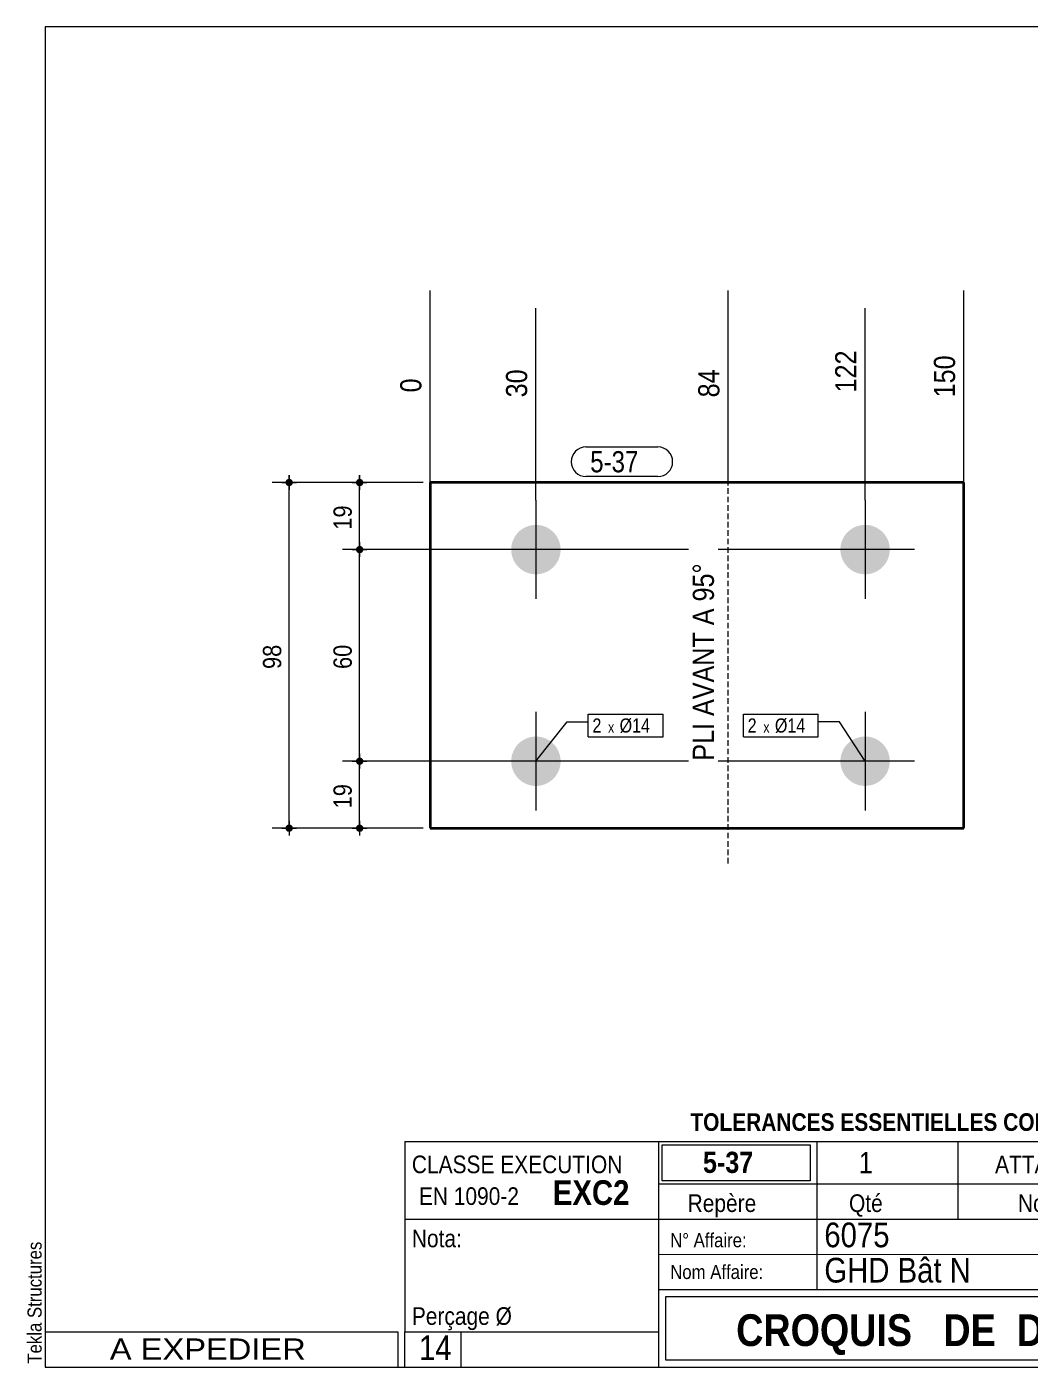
# Model space of a CAD drawing. Header units: millimetres. Extents: x 2 to 287, y 5 to 195.
# Drawn here: x 2.4 to 144.7, y 5 to 195 of the extents above; entities that cross this region are included whole.
import ezdxf

# ---------------------------------------------------------------- set-up
doc = ezdxf.new("R2010")
doc.units = ezdxf.units.MM
doc.linetypes.add('CACHE2', pattern=[1.190625, 0.79375, -0.396875])
for name, color, linetype, lineweight in [('Autre type objet', 1, 'Continuous', 0), ('Boulon', 7, 'Continuous', 0), ('Cache', 7, 'Continuous', 0), ('Cotation', 7, 'Continuous', 0), ('Désignation boulon', 3, 'Continuous', 0), ('Feuille dessin', 5, 'Continuous', 0), ('Objet graphique', 6, 'Continuous', 0), ('Piece', 2, 'Continuous', 0), ('Repère pièce', 3, 'Continuous', 0), ('Texte', 3, 'Continuous', 0)]:
    doc.layers.add(name, color=color, linetype=linetype, lineweight=lineweight)
doc.styles.add('ARIAL', font='ARIAL.TTF')
doc.styles.add('ARIAL_BOLD', font='ARIALBD.TTF')
doc.styles.add('ARIAL_NARROW', font='ARIAL.TTF')
doc.styles.add('COMIC_SANS_MS', font='COMIC.TTF')

# ---------------------------------------------------------------- blocks, each defined once
blk = doc.blocks.new('*A1')
at = {"layer": 'Boulon'}
for points in [[(74.68, 124.39), (74.77, 124.39), (74.86, 124.39), (74.94, 124.38), (75.03, 124.37), (75.11, 124.36), (75.2, 124.34), (75.28, 124.33), (75.36, 124.31), (75.45, 124.29), (75.53, 124.27), (75.61, 124.24), (75.7, 124.22), (75.78, 124.19), (75.86, 124.16), (75.94, 124.13), (76.02, 124.09), (76.09, 124.06), (76.17, 124.02), (76.25, 123.98), (76.32, 123.94), (76.4, 123.9), (76.47, 123.85), (76.54, 123.81), (76.61, 123.76), (76.68, 123.71), (76.75, 123.65), (76.82, 123.6), (76.88, 123.55), (76.95, 123.49), (77.01, 123.43), (77.07, 123.37), (77.13, 123.31), (77.19, 123.25), (77.25, 123.18), (77.3, 123.12), (77.36, 123.05), (77.41, 122.98), (77.46, 122.91), (77.51, 122.84), (77.56, 122.77), (77.6, 122.69), (77.64, 122.62), (77.68, 122.55), (77.72, 122.47), (77.76, 122.39), (77.8, 122.31), (77.83, 122.23), (77.86, 122.15), (77.89, 122.07), (77.92, 121.99), (77.95, 121.91), (77.97, 121.83), (77.99, 121.75), (78.01, 121.66), (78.03, 121.58), (78.05, 121.49), (78.06, 121.41), (78.07, 121.32), (78.08, 121.24), (78.09, 121.15), (78.09, 121.07), (78.1, 120.98), (78.1, 120.9), (78.1, 120.81), (78.09, 120.72), (78.09, 120.64), (78.08, 120.55), (78.07, 120.47), (78.06, 120.38), (78.05, 120.3), (78.03, 120.21), (78.01, 120.13), (77.99, 120.04), (77.97, 119.96), (77.95, 119.88), (77.92, 119.8), (77.89, 119.72), (77.86, 119.64), (77.83, 119.56), (77.8, 119.48), (77.76, 119.4), (77.72, 119.32), (77.68, 119.25), (77.64, 119.17), (77.6, 119.1), (77.56, 119.02), (77.51, 118.95), (77.46, 118.88), (77.41, 118.81), (77.36, 118.74), (77.3, 118.67), (77.25, 118.61), (77.19, 118.54), (77.13, 118.48), (77.07, 118.42), (77.01, 118.36), (76.95, 118.3), (76.88, 118.24), (76.82, 118.19), (76.75, 118.14), (76.68, 118.08), (76.61, 118.03), (76.54, 117.99), (76.47, 117.94), (76.4, 117.89), (76.32, 117.85), (76.25, 117.81), (76.17, 117.77), (76.09, 117.73), (76.02, 117.7), (75.94, 117.66), (75.86, 117.63), (75.78, 117.6), (75.7, 117.57), (75.61, 117.55), (75.53, 117.52), (75.45, 117.5), (75.36, 117.48), (75.28, 117.46), (75.2, 117.45), (75.11, 117.43), (75.03, 117.42), (74.94, 117.41), (74.86, 117.4), (74.77, 117.4), (74.68, 117.4), (74.6, 117.4), (74.51, 117.4), (74.43, 117.4), (74.34, 117.4), (74.26, 117.41), (74.17, 117.42), (74.08, 117.43), (74, 117.45), (73.92, 117.46), (73.83, 117.48), (73.75, 117.5), (73.66, 117.52), (73.58, 117.55), (73.5, 117.57), (73.42, 117.6), (73.34, 117.63), (73.26, 117.66), (73.18, 117.7), (73.1, 117.73), (73.02, 117.77), (72.95, 117.81), (72.87, 117.85), (72.8, 117.89), (72.73, 117.94), (72.65, 117.99), (72.58, 118.03), (72.51, 118.08), (72.44, 118.14), (72.38, 118.19), (72.31, 118.24), (72.25, 118.3), (72.18, 118.36), (72.12, 118.42), (72.06, 118.48), (72, 118.54), (71.95, 118.61), (71.89, 118.67), (71.84, 118.74), (71.79, 118.81), (71.74, 118.88), (71.69, 118.95), (71.64, 119.02), (71.6, 119.1), (71.55, 119.17), (71.51, 119.25), (71.47, 119.32), (71.43, 119.4), (71.4, 119.48), (71.36, 119.56), (71.33, 119.64), (71.3, 119.72), (71.27, 119.8), (71.25, 119.88), (71.22, 119.96), (71.2, 120.04), (71.18, 120.13), (71.17, 120.21), (71.15, 120.3), (71.14, 120.38), (71.12, 120.47), (71.11, 120.55), (71.11, 120.64), (71.1, 120.72), (71.1, 120.81), (71.1, 120.9), (71.1, 120.98), (71.1, 121.07), (71.11, 121.15), (71.11, 121.24), (71.12, 121.32), (71.14, 121.41), (71.15, 121.49), (71.17, 121.58), (71.18, 121.66), (71.2, 121.75), (71.22, 121.83), (71.25, 121.91), (71.27, 121.99), (71.3, 122.07), (71.33, 122.15), (71.36, 122.23), (71.4, 122.31), (71.43, 122.39), (71.47, 122.47), (71.51, 122.55), (71.55, 122.62), (71.6, 122.69), (71.64, 122.77), (71.69, 122.84), (71.74, 122.91), (71.79, 122.98), (71.84, 123.05), (71.89, 123.12), (71.95, 123.18), (72, 123.25), (72.06, 123.31), (72.12, 123.37), (72.18, 123.43), (72.25, 123.49), (72.31, 123.55), (72.38, 123.6), (72.44, 123.65), (72.51, 123.71), (72.58, 123.76), (72.65, 123.81), (72.73, 123.85), (72.8, 123.9), (72.87, 123.94), (72.95, 123.98), (73.02, 124.02), (73.1, 124.06), (73.18, 124.09), (73.26, 124.13), (73.34, 124.16), (73.42, 124.19), (73.5, 124.22), (73.58, 124.24), (73.66, 124.27), (73.75, 124.29), (73.83, 124.31), (73.92, 124.33), (74, 124.34), (74.08, 124.36), (74.17, 124.37), (74.26, 124.38), (74.34, 124.39), (74.43, 124.39), (74.51, 124.39), (74.6, 124.4)], [(74.68, 94.39), (74.77, 94.39), (74.86, 94.39), (74.94, 94.38), (75.03, 94.37), (75.11, 94.36), (75.2, 94.34), (75.28, 94.33), (75.36, 94.31), (75.45, 94.29), (75.53, 94.27), (75.61, 94.24), (75.7, 94.22), (75.78, 94.19), (75.86, 94.16), (75.94, 94.13), (76.02, 94.09), (76.09, 94.06), (76.17, 94.02), (76.25, 93.98), (76.32, 93.94), (76.4, 93.9), (76.47, 93.85), (76.54, 93.81), (76.61, 93.76), (76.68, 93.71), (76.75, 93.65), (76.82, 93.6), (76.88, 93.55), (76.95, 93.49), (77.01, 93.43), (77.07, 93.37), (77.13, 93.31), (77.19, 93.25), (77.25, 93.18), (77.3, 93.12), (77.36, 93.05), (77.41, 92.98), (77.46, 92.91), (77.51, 92.84), (77.56, 92.77), (77.6, 92.69), (77.64, 92.62), (77.68, 92.55), (77.72, 92.47), (77.76, 92.39), (77.8, 92.31), (77.83, 92.23), (77.86, 92.15), (77.89, 92.07), (77.92, 91.99), (77.95, 91.91), (77.97, 91.83), (77.99, 91.75), (78.01, 91.66), (78.03, 91.58), (78.05, 91.49), (78.06, 91.41), (78.07, 91.32), (78.08, 91.24), (78.09, 91.15), (78.09, 91.07), (78.1, 90.98), (78.1, 90.9), (78.1, 90.81), (78.09, 90.72), (78.09, 90.64), (78.08, 90.55), (78.07, 90.47), (78.06, 90.38), (78.05, 90.3), (78.03, 90.21), (78.01, 90.13), (77.99, 90.04), (77.97, 89.96), (77.95, 89.88), (77.92, 89.8), (77.89, 89.72), (77.86, 89.64), (77.83, 89.56), (77.8, 89.48), (77.76, 89.4), (77.72, 89.32), (77.68, 89.25), (77.64, 89.17), (77.6, 89.1), (77.56, 89.02), (77.51, 88.95), (77.46, 88.88), (77.41, 88.81), (77.36, 88.74), (77.3, 88.67), (77.25, 88.61), (77.19, 88.54), (77.13, 88.48), (77.07, 88.42), (77.01, 88.36), (76.95, 88.3), (76.88, 88.24), (76.82, 88.19), (76.75, 88.14), (76.68, 88.08), (76.61, 88.03), (76.54, 87.99), (76.47, 87.94), (76.4, 87.89), (76.32, 87.85), (76.25, 87.81), (76.17, 87.77), (76.09, 87.73), (76.02, 87.7), (75.94, 87.66), (75.86, 87.63), (75.78, 87.6), (75.7, 87.57), (75.61, 87.55), (75.53, 87.52), (75.45, 87.5), (75.36, 87.48), (75.28, 87.46), (75.2, 87.45), (75.11, 87.43), (75.03, 87.42), (74.94, 87.41), (74.86, 87.4), (74.77, 87.4), (74.68, 87.4), (74.6, 87.4), (74.51, 87.4), (74.43, 87.4), (74.34, 87.4), (74.26, 87.41), (74.17, 87.42), (74.08, 87.43), (74, 87.45), (73.92, 87.46), (73.83, 87.48), (73.75, 87.5), (73.66, 87.52), (73.58, 87.55), (73.5, 87.57), (73.42, 87.6), (73.34, 87.63), (73.26, 87.66), (73.18, 87.7), (73.1, 87.73), (73.02, 87.77), (72.95, 87.81), (72.87, 87.85), (72.8, 87.89), (72.73, 87.94), (72.65, 87.99), (72.58, 88.03), (72.51, 88.08), (72.44, 88.14), (72.38, 88.19), (72.31, 88.24), (72.25, 88.3), (72.18, 88.36), (72.12, 88.42), (72.06, 88.48), (72, 88.54), (71.95, 88.61), (71.89, 88.67), (71.84, 88.74), (71.79, 88.81), (71.74, 88.88), (71.69, 88.95), (71.64, 89.02), (71.6, 89.1), (71.55, 89.17), (71.51, 89.25), (71.47, 89.32), (71.43, 89.4), (71.4, 89.48), (71.36, 89.56), (71.33, 89.64), (71.3, 89.72), (71.27, 89.8), (71.25, 89.88), (71.22, 89.96), (71.2, 90.04), (71.18, 90.13), (71.17, 90.21), (71.15, 90.3), (71.14, 90.38), (71.12, 90.47), (71.11, 90.55), (71.11, 90.64), (71.1, 90.72), (71.1, 90.81), (71.1, 90.9), (71.1, 90.98), (71.1, 91.07), (71.11, 91.15), (71.11, 91.24), (71.12, 91.32), (71.14, 91.41), (71.15, 91.49), (71.17, 91.58), (71.18, 91.66), (71.2, 91.75), (71.22, 91.83), (71.25, 91.91), (71.27, 91.99), (71.3, 92.07), (71.33, 92.15), (71.36, 92.23), (71.4, 92.31), (71.43, 92.39), (71.47, 92.47), (71.51, 92.55), (71.55, 92.62), (71.6, 92.69), (71.64, 92.77), (71.69, 92.84), (71.74, 92.91), (71.79, 92.98), (71.84, 93.05), (71.89, 93.12), (71.95, 93.18), (72, 93.25), (72.06, 93.31), (72.12, 93.37), (72.18, 93.43), (72.25, 93.49), (72.31, 93.55), (72.38, 93.6), (72.44, 93.65), (72.51, 93.71), (72.58, 93.76), (72.65, 93.81), (72.73, 93.85), (72.8, 93.9), (72.87, 93.94), (72.95, 93.98), (73.02, 94.02), (73.1, 94.06), (73.18, 94.09), (73.26, 94.13), (73.34, 94.16), (73.42, 94.19), (73.5, 94.22), (73.58, 94.24), (73.66, 94.27), (73.75, 94.29), (73.83, 94.31), (73.92, 94.33), (74, 94.34), (74.08, 94.36), (74.17, 94.37), (74.26, 94.38), (74.34, 94.39), (74.43, 94.39), (74.51, 94.39), (74.6, 94.4)]]:
    blk.add_hatch(color=256, dxfattribs=at).paths.add_polyline_path(points, flags=17)
at = {"layer": 'Boulon', "linetype": 'Continuous', "lineweight": 0}
for p, q in [((74.6, 127.9), (74.6, 113.9)), ((81.6, 120.9), (67.6, 120.9)), ((74.6, 97.9), (74.6, 83.9)), ((81.6, 90.9), (67.6, 90.9))]:
    blk.add_line(p, q, dxfattribs=at)
blk = doc.blocks.new('*A2')
at = {"layer": 'Boulon'}
for points in [[(117.78, 120.99), (117.78, 121.07), (117.79, 121.16), (117.8, 121.24), (117.81, 121.33), (117.82, 121.41), (117.83, 121.5), (117.85, 121.58), (117.87, 121.67), (117.89, 121.75), (117.91, 121.83), (117.93, 121.92), (117.96, 122), (117.99, 122.08), (118.01, 122.16), (118.05, 122.24), (118.08, 122.32), (118.12, 122.4), (118.15, 122.47), (118.19, 122.55), (118.24, 122.62), (118.28, 122.7), (118.32, 122.77), (118.37, 122.84), (118.42, 122.91), (118.47, 122.98), (118.52, 123.05), (118.57, 123.12), (118.63, 123.19), (118.69, 123.25), (118.75, 123.31), (118.81, 123.37), (118.87, 123.43), (118.93, 123.49), (118.99, 123.55), (119.06, 123.6), (119.13, 123.66), (119.2, 123.71), (119.27, 123.76), (119.34, 123.81), (119.41, 123.86), (119.48, 123.9), (119.56, 123.94), (119.63, 123.99), (119.71, 124.03), (119.78, 124.06), (119.86, 124.1), (119.94, 124.13), (120.02, 124.16), (120.1, 124.19), (120.18, 124.22), (120.26, 124.25), (120.35, 124.27), (120.43, 124.29), (120.51, 124.31), (120.6, 124.33), (120.68, 124.35), (120.77, 124.36), (120.85, 124.37), (120.94, 124.38), (121.02, 124.39), (121.11, 124.39), (121.19, 124.4), (121.28, 124.4), (121.37, 124.4), (121.45, 124.39), (121.54, 124.39), (121.62, 124.38), (121.71, 124.37), (121.79, 124.36), (121.88, 124.35), (121.96, 124.33), (122.05, 124.31), (122.13, 124.29), (122.21, 124.27), (122.3, 124.25), (122.38, 124.22), (122.46, 124.19), (122.54, 124.16), (122.62, 124.13), (122.7, 124.1), (122.78, 124.06), (122.85, 124.03), (122.93, 123.99), (123.01, 123.94), (123.08, 123.9), (123.15, 123.86), (123.22, 123.81), (123.3, 123.76), (123.37, 123.71), (123.43, 123.66), (123.5, 123.6), (123.57, 123.55), (123.63, 123.49), (123.69, 123.43), (123.76, 123.37), (123.82, 123.31), (123.87, 123.25), (123.93, 123.19), (123.99, 123.12), (124.04, 123.05), (124.09, 122.98), (124.14, 122.91), (124.19, 122.84), (124.24, 122.77), (124.28, 122.7), (124.33, 122.62), (124.37, 122.55), (124.41, 122.47), (124.44, 122.4), (124.48, 122.32), (124.51, 122.24), (124.55, 122.16), (124.58, 122.08), (124.6, 122), (124.63, 121.92), (124.65, 121.83), (124.68, 121.75), (124.7, 121.67), (124.71, 121.58), (124.73, 121.5), (124.74, 121.41), (124.75, 121.33), (124.76, 121.24), (124.77, 121.16), (124.78, 121.07), (124.78, 120.99), (124.78, 120.9), (124.78, 120.81), (124.78, 120.73), (124.77, 120.64), (124.76, 120.56), (124.75, 120.47), (124.74, 120.39), (124.73, 120.3), (124.71, 120.22), (124.7, 120.13), (124.68, 120.05), (124.65, 119.97), (124.63, 119.88), (124.6, 119.8), (124.58, 119.72), (124.55, 119.64), (124.51, 119.56), (124.48, 119.48), (124.44, 119.4), (124.41, 119.33), (124.37, 119.25), (124.33, 119.17), (124.28, 119.1), (124.24, 119.03), (124.19, 118.95), (124.14, 118.88), (124.09, 118.81), (124.04, 118.75), (123.99, 118.68), (123.93, 118.61), (123.87, 118.55), (123.82, 118.49), (123.76, 118.42), (123.69, 118.36), (123.63, 118.31), (123.57, 118.25), (123.5, 118.19), (123.43, 118.14), (123.37, 118.09), (123.3, 118.04), (123.22, 117.99), (123.15, 117.94), (123.08, 117.9), (123.01, 117.85), (122.93, 117.81), (122.85, 117.77), (122.78, 117.74), (122.7, 117.7), (122.62, 117.67), (122.54, 117.63), (122.46, 117.6), (122.38, 117.58), (122.3, 117.55), (122.21, 117.53), (122.13, 117.5), (122.05, 117.48), (121.96, 117.47), (121.88, 117.45), (121.79, 117.44), (121.71, 117.43), (121.62, 117.42), (121.54, 117.41), (121.45, 117.4), (121.37, 117.4), (121.28, 117.4), (121.19, 117.4), (121.11, 117.4), (121.02, 117.41), (120.94, 117.42), (120.85, 117.43), (120.77, 117.44), (120.68, 117.45), (120.6, 117.47), (120.51, 117.48), (120.43, 117.5), (120.35, 117.53), (120.26, 117.55), (120.18, 117.58), (120.1, 117.6), (120.02, 117.63), (119.94, 117.67), (119.86, 117.7), (119.78, 117.74), (119.71, 117.77), (119.63, 117.81), (119.56, 117.85), (119.48, 117.9), (119.41, 117.94), (119.34, 117.99), (119.27, 118.04), (119.2, 118.09), (119.13, 118.14), (119.06, 118.19), (118.99, 118.25), (118.93, 118.31), (118.87, 118.36), (118.81, 118.42), (118.75, 118.49), (118.69, 118.55), (118.63, 118.61), (118.57, 118.68), (118.52, 118.75), (118.47, 118.81), (118.42, 118.88), (118.37, 118.95), (118.32, 119.03), (118.28, 119.1), (118.24, 119.17), (118.19, 119.25), (118.15, 119.33), (118.12, 119.4), (118.08, 119.48), (118.05, 119.56), (118.01, 119.64), (117.99, 119.72), (117.96, 119.8), (117.93, 119.88), (117.91, 119.97), (117.89, 120.05), (117.87, 120.13), (117.85, 120.22), (117.83, 120.3), (117.82, 120.39), (117.81, 120.47), (117.8, 120.56), (117.79, 120.64), (117.78, 120.73), (117.78, 120.81), (117.78, 120.9)], [(117.78, 90.99), (117.78, 91.07), (117.79, 91.16), (117.8, 91.24), (117.81, 91.33), (117.82, 91.41), (117.83, 91.5), (117.85, 91.58), (117.87, 91.67), (117.89, 91.75), (117.91, 91.83), (117.93, 91.92), (117.96, 92), (117.99, 92.08), (118.01, 92.16), (118.05, 92.24), (118.08, 92.32), (118.12, 92.4), (118.15, 92.47), (118.19, 92.55), (118.24, 92.62), (118.28, 92.7), (118.32, 92.77), (118.37, 92.84), (118.42, 92.91), (118.47, 92.98), (118.52, 93.05), (118.57, 93.12), (118.63, 93.19), (118.69, 93.25), (118.75, 93.31), (118.81, 93.37), (118.87, 93.43), (118.93, 93.49), (118.99, 93.55), (119.06, 93.6), (119.13, 93.66), (119.2, 93.71), (119.27, 93.76), (119.34, 93.81), (119.41, 93.86), (119.48, 93.9), (119.56, 93.94), (119.63, 93.99), (119.71, 94.03), (119.78, 94.06), (119.86, 94.1), (119.94, 94.13), (120.02, 94.16), (120.1, 94.19), (120.18, 94.22), (120.26, 94.25), (120.35, 94.27), (120.43, 94.29), (120.51, 94.31), (120.6, 94.33), (120.68, 94.35), (120.77, 94.36), (120.85, 94.37), (120.94, 94.38), (121.02, 94.39), (121.11, 94.39), (121.19, 94.4), (121.28, 94.4), (121.37, 94.4), (121.45, 94.39), (121.54, 94.39), (121.62, 94.38), (121.71, 94.37), (121.79, 94.36), (121.88, 94.35), (121.96, 94.33), (122.05, 94.31), (122.13, 94.29), (122.21, 94.27), (122.3, 94.25), (122.38, 94.22), (122.46, 94.19), (122.54, 94.16), (122.62, 94.13), (122.7, 94.1), (122.78, 94.06), (122.85, 94.03), (122.93, 93.99), (123.01, 93.94), (123.08, 93.9), (123.15, 93.86), (123.22, 93.81), (123.3, 93.76), (123.37, 93.71), (123.43, 93.66), (123.5, 93.6), (123.57, 93.55), (123.63, 93.49), (123.69, 93.43), (123.76, 93.37), (123.82, 93.31), (123.87, 93.25), (123.93, 93.19), (123.99, 93.12), (124.04, 93.05), (124.09, 92.98), (124.14, 92.91), (124.19, 92.84), (124.24, 92.77), (124.28, 92.7), (124.33, 92.62), (124.37, 92.55), (124.41, 92.47), (124.44, 92.4), (124.48, 92.32), (124.51, 92.24), (124.55, 92.16), (124.58, 92.08), (124.6, 92), (124.63, 91.92), (124.65, 91.83), (124.68, 91.75), (124.7, 91.67), (124.71, 91.58), (124.73, 91.5), (124.74, 91.41), (124.75, 91.33), (124.76, 91.24), (124.77, 91.16), (124.78, 91.07), (124.78, 90.99), (124.78, 90.9), (124.78, 90.81), (124.78, 90.73), (124.77, 90.64), (124.76, 90.56), (124.75, 90.47), (124.74, 90.39), (124.73, 90.3), (124.71, 90.22), (124.7, 90.13), (124.68, 90.05), (124.65, 89.97), (124.63, 89.88), (124.6, 89.8), (124.58, 89.72), (124.55, 89.64), (124.51, 89.56), (124.48, 89.48), (124.44, 89.4), (124.41, 89.33), (124.37, 89.25), (124.33, 89.17), (124.28, 89.1), (124.24, 89.03), (124.19, 88.95), (124.14, 88.88), (124.09, 88.81), (124.04, 88.75), (123.99, 88.68), (123.93, 88.61), (123.87, 88.55), (123.82, 88.49), (123.76, 88.42), (123.69, 88.36), (123.63, 88.31), (123.57, 88.25), (123.5, 88.19), (123.43, 88.14), (123.37, 88.09), (123.3, 88.04), (123.22, 87.99), (123.15, 87.94), (123.08, 87.9), (123.01, 87.85), (122.93, 87.81), (122.85, 87.77), (122.78, 87.74), (122.7, 87.7), (122.62, 87.67), (122.54, 87.63), (122.46, 87.6), (122.38, 87.58), (122.3, 87.55), (122.21, 87.53), (122.13, 87.5), (122.05, 87.48), (121.96, 87.47), (121.88, 87.45), (121.79, 87.44), (121.71, 87.43), (121.62, 87.42), (121.54, 87.41), (121.45, 87.4), (121.37, 87.4), (121.28, 87.4), (121.19, 87.4), (121.11, 87.4), (121.02, 87.41), (120.94, 87.42), (120.85, 87.43), (120.77, 87.44), (120.68, 87.45), (120.6, 87.47), (120.51, 87.48), (120.43, 87.5), (120.35, 87.53), (120.26, 87.55), (120.18, 87.58), (120.1, 87.6), (120.02, 87.63), (119.94, 87.67), (119.86, 87.7), (119.78, 87.74), (119.71, 87.77), (119.63, 87.81), (119.56, 87.85), (119.48, 87.9), (119.41, 87.94), (119.34, 87.99), (119.27, 88.04), (119.2, 88.09), (119.13, 88.14), (119.06, 88.19), (118.99, 88.25), (118.93, 88.31), (118.87, 88.36), (118.81, 88.42), (118.75, 88.49), (118.69, 88.55), (118.63, 88.61), (118.57, 88.68), (118.52, 88.75), (118.47, 88.81), (118.42, 88.88), (118.37, 88.95), (118.32, 89.03), (118.28, 89.1), (118.24, 89.17), (118.19, 89.25), (118.15, 89.33), (118.12, 89.4), (118.08, 89.48), (118.05, 89.56), (118.01, 89.64), (117.99, 89.72), (117.96, 89.8), (117.93, 89.88), (117.91, 89.97), (117.89, 90.05), (117.87, 90.13), (117.85, 90.22), (117.83, 90.3), (117.82, 90.39), (117.81, 90.47), (117.8, 90.56), (117.79, 90.64), (117.78, 90.73), (117.78, 90.81), (117.78, 90.9)]]:
    blk.add_hatch(color=256, dxfattribs=at).paths.add_polyline_path(points, flags=17)
at = {"layer": 'Boulon', "linetype": 'Continuous', "lineweight": 0}
for p, q in [((121.28, 127.9), (121.28, 113.9)), ((128.28, 120.9), (114.28, 120.9)), ((121.28, 97.9), (121.28, 83.9)), ((128.28, 90.9), (114.28, 90.9))]:
    blk.add_line(p, q, dxfattribs=at)
blk = doc.blocks.new('*A3')
at = {"layer": 'Cache', "color": 7, "linetype": 'CACHE2', "lineweight": 20}
blk.add_line((101.857441, 76.400149), (101.857441, 135.400149), dxfattribs=at)
at = {"layer": 'Piece', "color": 2, "linetype": 'Continuous', "lineweight": 40}
for p, q in [((135.281713, 130.400149), (59.598063, 130.400149)), ((59.598063, 130.400149), (59.598063, 81.400149)), ((135.281713, 81.400149), (135.281713, 130.400149)), ((59.598063, 81.400149), (135.281713, 81.400149))]:
    blk.add_line(p, q, dxfattribs=at)
blk = doc.blocks.new('*A7')
at = {"layer": 'Objet graphique', "linetype": 'Continuous', "lineweight": 0}
blk.add_line((74.598062, 127.90205), (74.598062, 155.127735), dxfattribs=at)
blk = doc.blocks.new('*A8')
at = {"layer": 'Objet graphique', "linetype": 'Continuous', "lineweight": 0}
blk.add_line((121.280472, 127.90205), (121.280472, 155.127735), dxfattribs=at)
blk = doc.blocks.new('*A9')
at = {"layer": 'Objet graphique', "linetype": 'Continuous', "lineweight": 0}
blk.add_line((135.281713, 130.400149), (135.281713, 157.625834), dxfattribs=at)
blk = doc.blocks.new('*A10')
at = {"layer": 'Objet graphique', "linetype": 'Continuous', "lineweight": 0}
blk.add_line((59.598063, 130.400149), (59.598063, 157.625834), dxfattribs=at)
blk = doc.blocks.new('*A11')
at = {"layer": 'Objet graphique', "linetype": 'Continuous', "lineweight": 0}
blk.add_line((101.857441, 130.400149), (101.857441, 157.625834), dxfattribs=at)
blk = doc.blocks.new('*A12')
at = {"layer": 'Feuille dessin', "linetype": 'Continuous', "lineweight": 0}
for p, q in [((282, 195), (5, 195)), ((5, 195), (5, 5)), ((282, 5), (282, 195)), ((5, 5), (282, 5))]:
    blk.add_line(p, q, dxfattribs=at)
at = {"layer": 'Feuille dessin', "style": 'ARIAL', "width": 0.85}
blk.add_text('Tekla Structures', height=2, rotation=90, dxfattribs=at).set_placement((4.5, 5.5))
blk = doc.blocks.new('*A13')
at = {"layer": 'Autre type objet', "linetype": 'Continuous', "lineweight": 0}
for p, q in [((56, 37), (92, 37)), ((56, 37), (56, 10)), ((92, 37), (92, 10)), ((56, 26), (92, 26)), ((56, 10), (92, 10)), ((56, 5), (56, 10)), ((64, 5), (64, 10)), ((56, 5), (64, 5))]:
    blk.add_line(p, q, dxfattribs=at)
at = {"layer": 'Autre type objet', "width": 0.85}
for s, height, style, p in [('CLASSE EXECUTION', 2.5, 'ARIAL', (57, 32.5)), ('EN 1090-2', 2.5, 'ARIAL', (58, 28)), ('EXC2', 3.5, 'ARIAL_BOLD', (77, 28)), ('Nota:', 2.5, 'ARIAL', (57, 22)), ('Perçage Ø', 2.5, 'ARIAL', (57, 11)), ('14', 3.5, 'ARIAL_NARROW', (58.014234, 6))]:
    blk.add_text(s, height=height, dxfattribs=dict(at, style=style)).set_placement(p)
blk = doc.blocks.new('*A15')
at = {"layer": 'Autre type objet', "linetype": 'Continuous', "lineweight": 0}
for p, q in [((92, 37), (282, 37)), ((92, 37), (92, 31)), ((92.51953, 36.5), (113.5, 36.5)), ((92.51953, 31.394341), (92.51953, 36.5)), ((113.5, 36.5), (113.5, 31.394341)), ((114.5, 31), (114.5, 37)), ((134.5, 31), (134.5, 37)), ((160, 31), (160, 37)), ((195, 31), (195, 37)), ((212, 31), (212, 37)), ((228, 31), (228, 37)), ((263.5, 31), (263.5, 37)), ((282, 31), (282, 37)), ((92, 31), (282, 31)), ((92, 31), (92, 5)), ((113.5, 31.394341), (92.51953, 31.394341)), ((114.5, 16), (114.5, 31)), ((134.5, 26), (134.5, 31)), ((160, 26), (160, 31)), ((195, 26), (195, 31)), ((212, 26), (212, 31)), ((228, 26), (228, 31)), ((263.5, 26), (263.5, 31)), ((282, 5), (282, 31)), ((92, 26), (282, 26)), ((181, 26), (181, 5)), ((208, 26), (208, 5)), ((241.262466, 5), (241.262466, 26)), ((92, 21), (241.327069, 20.935451)), ((92, 16), (181, 16)), ((181, 16), (241.297815, 16.021151)), ((93, 15), (180, 15)), ((93, 6), (93, 15)), ((180, 15), (180, 6)), ((181, 11), (241.217807, 10.969512)), ((180, 6), (93, 6)), ((92, 5), (282, 5))]:
    blk.add_line(p, q, dxfattribs=at)
at = {"layer": 'Autre type objet', "width": 0.85}
for s, height, style, p in [('TOLERANCES ESSENTIELLES CONFORMES A LA NORME 1090-1', 2.5, 'ARIAL_BOLD', (96.5, 38.5)), ('5-37', 3, 'ARIAL_BOLD', (98.285724, 32.540141)), ('1', 3, 'ARIAL', (120.389893, 32.5)), ('ATTACHE', 2.5, 'ARIAL', (139.718018, 32.5)), ('PL6*98', 2.5, 'ARIAL', (170.537964, 32.5)), ('151', 3, 'ARIAL', (200.165771, 32.5)), ('S235JR', 3, 'ARIAL', (212.880127, 32.5)), ('PEINTURE', 2.5, 'ARIAL', (237.24646, 32.5)), ('0.7', 3, 'ARIAL', (270.222412, 32.5)), ('Repère', 2.5, 'ARIAL', (96.112978, 27)), ('Qté', 2.5, 'ARIAL', (119, 27)), ('Nom', 2.5, 'ARIAL', (142.961426, 27)), ('Profil', 2.5, 'ARIAL', (173.903564, 27)), ('Longueur', 2.5, 'ARIAL', (197, 27)), ('Qualité', 2.5, 'ARIAL', (214.218018, 27)), ('Finition', 2.5, 'ARIAL', (243, 27)), ('Poids U', 2.5, 'ARIAL', (264, 27)), ('(Kg)', 2, 'ARIAL', (276.5, 27)), ('6075', 3.5, 'ARIAL', (115.5, 22)), ('N° Affaire:', 2, 'ARIAL', (93.640566, 22)), ('Indice de révision:', 2, 'ARIAL', (183, 22)), ('CHARPENTES', 3, 'ARIAL_BOLD', (247.5, 18)), ('Nom Affaire:', 2, 'ARIAL', (93.640566, 17.5)), ('GHD Bât N', 3.5, 'ARIAL', (115.5, 17)), ('Date de révision:', 2, 'ARIAL', (183, 17)), ('Date de création:', 2, 'ARIAL', (183, 12)), ('03.04.2017', 2.5, 'ARIAL', (209, 12)), ('SAINT CLAIR', 3, 'ARIAL_BOLD', (248.5, 11.5)), ('CROQUIS   DE  DEBIT', 4.5, 'ARIAL_BOLD', (103, 8)), ('SD', 2.5, 'ARIAL', (209, 7)), ('Dessinateur:', 2, 'ARIAL', (183, 7))]:
    blk.add_text(s, height=height, dxfattribs=dict(at, style=style)).set_placement(p)
blk = doc.blocks.new('*A16')
at = {"layer": 'Autre type objet', "linetype": 'Continuous', "lineweight": 0}
for p, q in [((5, 10), (55, 10)), ((5, 10), (5, 5)), ((55, 10), (55, 5)), ((5, 5), (55, 5))]:
    blk.add_line(p, q, dxfattribs=at)
at = {"layer": 'Autre type objet', "style": 'ARIAL', "width": 1.105}
blk.add_text('A EXPEDIER', height=3, dxfattribs=at).set_placement((14.169647, 6.073465))
blk = doc.blocks.new('*A17')
at = {"layer": 'Cotation'}
for points in [[(39.57, 129.88), (39.55, 129.88), (39.52, 129.89), (39.5, 129.89), (39.47, 129.9), (39.45, 129.9), (39.42, 129.91), (39.4, 129.92), (39.38, 129.93), (39.35, 129.94), (39.33, 129.95), (39.31, 129.97), (39.29, 129.98), (39.27, 130), (39.25, 130.01), (39.23, 130.03), (39.21, 130.05), (39.2, 130.07), (39.18, 130.09), (39.17, 130.11), (39.15, 130.13), (39.14, 130.16), (39.13, 130.18), (39.12, 130.2), (39.11, 130.22), (39.1, 130.25), (39.09, 130.27), (39.09, 130.3), (39.08, 130.32), (39.08, 130.35), (39.08, 130.37), (39.08, 130.4), (39.08, 130.43), (39.08, 130.45), (39.08, 130.48), (39.09, 130.5), (39.09, 130.53), (39.1, 130.55), (39.11, 130.58), (39.12, 130.6), (39.13, 130.62), (39.14, 130.65), (39.15, 130.67), (39.17, 130.69), (39.18, 130.71), (39.2, 130.73), (39.21, 130.75), (39.23, 130.77), (39.25, 130.79), (39.27, 130.8), (39.29, 130.82), (39.31, 130.83), (39.33, 130.85), (39.35, 130.86), (39.38, 130.87), (39.4, 130.88), (39.42, 130.89), (39.45, 130.9), (39.47, 130.9), (39.5, 130.91), (39.52, 130.91), (39.55, 130.92), (39.57, 130.92), (39.6, 130.92), (39.62, 130.92), (39.65, 130.92), (39.67, 130.91), (39.7, 130.91), (39.72, 130.9), (39.75, 130.9), (39.77, 130.89), (39.8, 130.88), (39.82, 130.87), (39.84, 130.86), (39.87, 130.85), (39.89, 130.83), (39.91, 130.82), (39.93, 130.8), (39.95, 130.79), (39.97, 130.77), (39.98, 130.75), (40, 130.73), (40.02, 130.71), (40.03, 130.69), (40.04, 130.67), (40.06, 130.65), (40.07, 130.62), (40.08, 130.6), (40.09, 130.58), (40.1, 130.55), (40.1, 130.53), (40.11, 130.5), (40.11, 130.48), (40.12, 130.45), (40.12, 130.43), (40.12, 130.4), (40.12, 130.37), (40.12, 130.35), (40.11, 130.32), (40.11, 130.3), (40.1, 130.27), (40.1, 130.25), (40.09, 130.22), (40.08, 130.2), (40.07, 130.18), (40.06, 130.16), (40.04, 130.13), (40.03, 130.11), (40.02, 130.09), (40, 130.07), (39.98, 130.05), (39.97, 130.03), (39.95, 130.01), (39.93, 130), (39.91, 129.98), (39.89, 129.97), (39.87, 129.95), (39.84, 129.94), (39.82, 129.93), (39.8, 129.92), (39.77, 129.91), (39.75, 129.9), (39.72, 129.9), (39.7, 129.89), (39.67, 129.89), (39.65, 129.88), (39.62, 129.88), (39.6, 129.88)], [(39.57, 80.88), (39.55, 80.88), (39.52, 80.89), (39.5, 80.89), (39.47, 80.9), (39.45, 80.9), (39.42, 80.91), (39.4, 80.92), (39.38, 80.93), (39.35, 80.94), (39.33, 80.95), (39.31, 80.97), (39.29, 80.98), (39.27, 81), (39.25, 81.01), (39.23, 81.03), (39.21, 81.05), (39.2, 81.07), (39.18, 81.09), (39.17, 81.11), (39.15, 81.13), (39.14, 81.16), (39.13, 81.18), (39.12, 81.2), (39.11, 81.22), (39.1, 81.25), (39.09, 81.27), (39.09, 81.3), (39.08, 81.32), (39.08, 81.35), (39.08, 81.37), (39.08, 81.4), (39.08, 81.43), (39.08, 81.45), (39.08, 81.48), (39.09, 81.5), (39.09, 81.53), (39.1, 81.55), (39.11, 81.58), (39.12, 81.6), (39.13, 81.62), (39.14, 81.65), (39.15, 81.67), (39.17, 81.69), (39.18, 81.71), (39.2, 81.73), (39.21, 81.75), (39.23, 81.77), (39.25, 81.79), (39.27, 81.8), (39.29, 81.82), (39.31, 81.83), (39.33, 81.85), (39.35, 81.86), (39.38, 81.87), (39.4, 81.88), (39.42, 81.89), (39.45, 81.9), (39.47, 81.9), (39.5, 81.91), (39.52, 81.91), (39.55, 81.92), (39.57, 81.92), (39.6, 81.92), (39.62, 81.92), (39.65, 81.92), (39.67, 81.91), (39.7, 81.91), (39.72, 81.9), (39.75, 81.9), (39.77, 81.89), (39.8, 81.88), (39.82, 81.87), (39.84, 81.86), (39.87, 81.85), (39.89, 81.83), (39.91, 81.82), (39.93, 81.8), (39.95, 81.79), (39.97, 81.77), (39.98, 81.75), (40, 81.73), (40.02, 81.71), (40.03, 81.69), (40.04, 81.67), (40.06, 81.65), (40.07, 81.62), (40.08, 81.6), (40.09, 81.58), (40.1, 81.55), (40.1, 81.53), (40.11, 81.5), (40.11, 81.48), (40.12, 81.45), (40.12, 81.43), (40.12, 81.4), (40.12, 81.37), (40.12, 81.35), (40.11, 81.32), (40.11, 81.3), (40.1, 81.27), (40.1, 81.25), (40.09, 81.22), (40.08, 81.2), (40.07, 81.18), (40.06, 81.16), (40.04, 81.13), (40.03, 81.11), (40.02, 81.09), (40, 81.07), (39.98, 81.05), (39.97, 81.03), (39.95, 81.01), (39.93, 81), (39.91, 80.98), (39.89, 80.97), (39.87, 80.95), (39.84, 80.94), (39.82, 80.93), (39.8, 80.92), (39.77, 80.91), (39.75, 80.9), (39.72, 80.9), (39.7, 80.89), (39.67, 80.89), (39.65, 80.88), (39.62, 80.88), (39.6, 80.88)]]:
    blk.add_hatch(color=256, dxfattribs=at).paths.add_polyline_path(points, flags=17)
at = {"layer": 'Cotation', "linetype": 'Continuous', "lineweight": 0}
for p, q in [((39.6, 131.44), (39.6, 129.36)), ((39.6, 130.4), (39.6, 131.44)), ((58.6, 130.4), (37.18, 130.4)), ((38.56, 130.4), (40.64, 130.4)), ((39.6, 81.4), (39.6, 130.4)), ((39.6, 82.44), (39.6, 80.36)), ((58.6, 81.4), (37.18, 81.4)), ((38.56, 81.4), (40.64, 81.4)), ((39.6, 81.4), (39.6, 80.36))]:
    blk.add_line(p, q, dxfattribs=at)
at = {"layer": 'Cotation'}
for p in [(39.6, 130.4), (39.6, 81.4)]:
    blk.add_point(p, dxfattribs=at)
at = {"layer": 'Cotation', "style": 'ARIAL', "width": 0.85}
blk.add_text('98', height=2.6, rotation=90.0002, dxfattribs=at).set_placement((38.48, 103.97))
blk = doc.blocks.new('*A18')
at = {"layer": 'Cotation'}
for points in [[(49.57, 90.38), (49.55, 90.38), (49.52, 90.38), (49.5, 90.39), (49.47, 90.39), (49.45, 90.4), (49.42, 90.41), (49.4, 90.42), (49.38, 90.43), (49.35, 90.44), (49.33, 90.45), (49.31, 90.47), (49.29, 90.48), (49.27, 90.5), (49.25, 90.51), (49.23, 90.53), (49.21, 90.55), (49.2, 90.57), (49.18, 90.59), (49.17, 90.61), (49.15, 90.63), (49.14, 90.65), (49.13, 90.68), (49.12, 90.7), (49.11, 90.72), (49.1, 90.75), (49.09, 90.77), (49.09, 90.8), (49.08, 90.82), (49.08, 90.85), (49.08, 90.87), (49.08, 90.9), (49.08, 90.92), (49.08, 90.95), (49.08, 90.98), (49.09, 91), (49.09, 91.03), (49.1, 91.05), (49.11, 91.07), (49.12, 91.1), (49.13, 91.12), (49.14, 91.14), (49.15, 91.17), (49.17, 91.19), (49.18, 91.21), (49.2, 91.23), (49.21, 91.25), (49.23, 91.27), (49.25, 91.28), (49.27, 91.3), (49.29, 91.32), (49.31, 91.33), (49.33, 91.35), (49.35, 91.36), (49.38, 91.37), (49.4, 91.38), (49.42, 91.39), (49.45, 91.4), (49.47, 91.4), (49.5, 91.41), (49.52, 91.41), (49.55, 91.42), (49.57, 91.42), (49.6, 91.42), (49.62, 91.42), (49.65, 91.42), (49.67, 91.41), (49.7, 91.41), (49.72, 91.4), (49.75, 91.4), (49.77, 91.39), (49.8, 91.38), (49.82, 91.37), (49.84, 91.36), (49.87, 91.35), (49.89, 91.33), (49.91, 91.32), (49.93, 91.3), (49.95, 91.28), (49.97, 91.27), (49.98, 91.25), (50, 91.23), (50.02, 91.21), (50.03, 91.19), (50.04, 91.17), (50.06, 91.14), (50.07, 91.12), (50.08, 91.1), (50.09, 91.07), (50.1, 91.05), (50.1, 91.03), (50.11, 91), (50.11, 90.98), (50.12, 90.95), (50.12, 90.92), (50.12, 90.9), (50.12, 90.87), (50.12, 90.85), (50.11, 90.82), (50.11, 90.8), (50.1, 90.77), (50.1, 90.75), (50.09, 90.72), (50.08, 90.7), (50.07, 90.68), (50.06, 90.65), (50.04, 90.63), (50.03, 90.61), (50.02, 90.59), (50, 90.57), (49.98, 90.55), (49.97, 90.53), (49.95, 90.51), (49.93, 90.5), (49.91, 90.48), (49.89, 90.47), (49.87, 90.45), (49.84, 90.44), (49.82, 90.43), (49.8, 90.42), (49.77, 90.41), (49.75, 90.4), (49.72, 90.39), (49.7, 90.39), (49.67, 90.38), (49.65, 90.38), (49.62, 90.38), (49.6, 90.38)], [(49.57, 80.88), (49.55, 80.88), (49.52, 80.89), (49.5, 80.89), (49.47, 80.9), (49.45, 80.9), (49.42, 80.91), (49.4, 80.92), (49.38, 80.93), (49.35, 80.94), (49.33, 80.95), (49.31, 80.97), (49.29, 80.98), (49.27, 81), (49.25, 81.01), (49.23, 81.03), (49.21, 81.05), (49.2, 81.07), (49.18, 81.09), (49.17, 81.11), (49.15, 81.13), (49.14, 81.16), (49.13, 81.18), (49.12, 81.2), (49.11, 81.22), (49.1, 81.25), (49.09, 81.27), (49.09, 81.3), (49.08, 81.32), (49.08, 81.35), (49.08, 81.37), (49.08, 81.4), (49.08, 81.43), (49.08, 81.45), (49.08, 81.48), (49.09, 81.5), (49.09, 81.53), (49.1, 81.55), (49.11, 81.58), (49.12, 81.6), (49.13, 81.62), (49.14, 81.65), (49.15, 81.67), (49.17, 81.69), (49.18, 81.71), (49.2, 81.73), (49.21, 81.75), (49.23, 81.77), (49.25, 81.79), (49.27, 81.8), (49.29, 81.82), (49.31, 81.83), (49.33, 81.85), (49.35, 81.86), (49.38, 81.87), (49.4, 81.88), (49.42, 81.89), (49.45, 81.9), (49.47, 81.9), (49.5, 81.91), (49.52, 81.91), (49.55, 81.92), (49.57, 81.92), (49.6, 81.92), (49.62, 81.92), (49.65, 81.92), (49.67, 81.91), (49.7, 81.91), (49.72, 81.9), (49.75, 81.9), (49.77, 81.89), (49.8, 81.88), (49.82, 81.87), (49.84, 81.86), (49.87, 81.85), (49.89, 81.83), (49.91, 81.82), (49.93, 81.8), (49.95, 81.79), (49.97, 81.77), (49.98, 81.75), (50, 81.73), (50.02, 81.71), (50.03, 81.69), (50.04, 81.67), (50.06, 81.65), (50.07, 81.62), (50.08, 81.6), (50.09, 81.58), (50.1, 81.55), (50.1, 81.53), (50.11, 81.5), (50.11, 81.48), (50.12, 81.45), (50.12, 81.43), (50.12, 81.4), (50.12, 81.37), (50.12, 81.35), (50.11, 81.32), (50.11, 81.3), (50.1, 81.27), (50.1, 81.25), (50.09, 81.22), (50.08, 81.2), (50.07, 81.18), (50.06, 81.16), (50.04, 81.13), (50.03, 81.11), (50.02, 81.09), (50, 81.07), (49.98, 81.05), (49.97, 81.03), (49.95, 81.01), (49.93, 81), (49.91, 80.98), (49.89, 80.97), (49.87, 80.95), (49.84, 80.94), (49.82, 80.93), (49.8, 80.92), (49.77, 80.91), (49.75, 80.9), (49.72, 80.9), (49.7, 80.89), (49.67, 80.89), (49.65, 80.88), (49.62, 80.88), (49.6, 80.88)]]:
    blk.add_hatch(color=256, dxfattribs=at).paths.add_polyline_path(points, flags=17)
at = {"layer": 'Cotation', "linetype": 'Continuous', "lineweight": 0}
for p, q in [((49.6, 91.94), (49.6, 89.86)), ((49.6, 90.9), (49.6, 91.94)), ((96.24, 90.9), (47.18, 90.9)), ((48.56, 90.9), (50.64, 90.9)), ((49.6, 81.4), (49.6, 90.9)), ((120.28, 90.9), (100.44, 90.9)), ((49.6, 82.44), (49.6, 80.36)), ((58.6, 81.4), (47.18, 81.4)), ((48.56, 81.4), (50.64, 81.4)), ((49.6, 81.4), (49.6, 80.36))]:
    blk.add_line(p, q, dxfattribs=at)
at = {"layer": 'Cotation'}
for p in [(49.6, 90.9), (49.6, 81.4)]:
    blk.add_point(p, dxfattribs=at)
at = {"layer": 'Cotation', "style": 'ARIAL', "width": 0.85}
blk.add_text('19', height=2.6, rotation=90.0002, dxfattribs=at).set_placement((48.48, 84.22))
blk = doc.blocks.new('*A19')
at = {"layer": 'Cotation'}
for points in [[(49.57, 120.38), (49.55, 120.38), (49.52, 120.38), (49.5, 120.39), (49.47, 120.39), (49.45, 120.4), (49.42, 120.41), (49.4, 120.42), (49.38, 120.43), (49.35, 120.44), (49.33, 120.45), (49.31, 120.47), (49.29, 120.48), (49.27, 120.5), (49.25, 120.51), (49.23, 120.53), (49.21, 120.55), (49.2, 120.57), (49.18, 120.59), (49.17, 120.61), (49.15, 120.63), (49.14, 120.65), (49.13, 120.68), (49.12, 120.7), (49.11, 120.72), (49.1, 120.75), (49.09, 120.77), (49.09, 120.8), (49.08, 120.82), (49.08, 120.85), (49.08, 120.87), (49.08, 120.9), (49.08, 120.92), (49.08, 120.95), (49.08, 120.98), (49.09, 121), (49.09, 121.03), (49.1, 121.05), (49.11, 121.07), (49.12, 121.1), (49.13, 121.12), (49.14, 121.14), (49.15, 121.17), (49.17, 121.19), (49.18, 121.21), (49.2, 121.23), (49.21, 121.25), (49.23, 121.27), (49.25, 121.28), (49.27, 121.3), (49.29, 121.32), (49.31, 121.33), (49.33, 121.35), (49.35, 121.36), (49.38, 121.37), (49.4, 121.38), (49.42, 121.39), (49.45, 121.4), (49.47, 121.4), (49.5, 121.41), (49.52, 121.41), (49.55, 121.42), (49.57, 121.42), (49.6, 121.42), (49.62, 121.42), (49.65, 121.42), (49.67, 121.41), (49.7, 121.41), (49.72, 121.4), (49.75, 121.4), (49.77, 121.39), (49.8, 121.38), (49.82, 121.37), (49.84, 121.36), (49.87, 121.35), (49.89, 121.33), (49.91, 121.32), (49.93, 121.3), (49.95, 121.28), (49.97, 121.27), (49.98, 121.25), (50, 121.23), (50.02, 121.21), (50.03, 121.19), (50.04, 121.17), (50.06, 121.14), (50.07, 121.12), (50.08, 121.1), (50.09, 121.07), (50.1, 121.05), (50.1, 121.03), (50.11, 121), (50.11, 120.98), (50.12, 120.95), (50.12, 120.92), (50.12, 120.9), (50.12, 120.87), (50.12, 120.85), (50.11, 120.82), (50.11, 120.8), (50.1, 120.77), (50.1, 120.75), (50.09, 120.72), (50.08, 120.7), (50.07, 120.68), (50.06, 120.65), (50.04, 120.63), (50.03, 120.61), (50.02, 120.59), (50, 120.57), (49.98, 120.55), (49.97, 120.53), (49.95, 120.51), (49.93, 120.5), (49.91, 120.48), (49.89, 120.47), (49.87, 120.45), (49.84, 120.44), (49.82, 120.43), (49.8, 120.42), (49.77, 120.41), (49.75, 120.4), (49.72, 120.39), (49.7, 120.39), (49.67, 120.38), (49.65, 120.38), (49.62, 120.38), (49.6, 120.38)], [(49.57, 90.38), (49.55, 90.38), (49.52, 90.38), (49.5, 90.39), (49.47, 90.39), (49.45, 90.4), (49.42, 90.41), (49.4, 90.42), (49.38, 90.43), (49.35, 90.44), (49.33, 90.45), (49.31, 90.47), (49.29, 90.48), (49.27, 90.5), (49.25, 90.51), (49.23, 90.53), (49.21, 90.55), (49.2, 90.57), (49.18, 90.59), (49.17, 90.61), (49.15, 90.63), (49.14, 90.65), (49.13, 90.68), (49.12, 90.7), (49.11, 90.72), (49.1, 90.75), (49.09, 90.77), (49.09, 90.8), (49.08, 90.82), (49.08, 90.85), (49.08, 90.87), (49.08, 90.9), (49.08, 90.92), (49.08, 90.95), (49.08, 90.98), (49.09, 91), (49.09, 91.03), (49.1, 91.05), (49.11, 91.07), (49.12, 91.1), (49.13, 91.12), (49.14, 91.14), (49.15, 91.17), (49.17, 91.19), (49.18, 91.21), (49.2, 91.23), (49.21, 91.25), (49.23, 91.27), (49.25, 91.28), (49.27, 91.3), (49.29, 91.32), (49.31, 91.33), (49.33, 91.35), (49.35, 91.36), (49.38, 91.37), (49.4, 91.38), (49.42, 91.39), (49.45, 91.4), (49.47, 91.4), (49.5, 91.41), (49.52, 91.41), (49.55, 91.42), (49.57, 91.42), (49.6, 91.42), (49.62, 91.42), (49.65, 91.42), (49.67, 91.41), (49.7, 91.41), (49.72, 91.4), (49.75, 91.4), (49.77, 91.39), (49.8, 91.38), (49.82, 91.37), (49.84, 91.36), (49.87, 91.35), (49.89, 91.33), (49.91, 91.32), (49.93, 91.3), (49.95, 91.28), (49.97, 91.27), (49.98, 91.25), (50, 91.23), (50.02, 91.21), (50.03, 91.19), (50.04, 91.17), (50.06, 91.14), (50.07, 91.12), (50.08, 91.1), (50.09, 91.07), (50.1, 91.05), (50.1, 91.03), (50.11, 91), (50.11, 90.98), (50.12, 90.95), (50.12, 90.92), (50.12, 90.9), (50.12, 90.87), (50.12, 90.85), (50.11, 90.82), (50.11, 90.8), (50.1, 90.77), (50.1, 90.75), (50.09, 90.72), (50.08, 90.7), (50.07, 90.68), (50.06, 90.65), (50.04, 90.63), (50.03, 90.61), (50.02, 90.59), (50, 90.57), (49.98, 90.55), (49.97, 90.53), (49.95, 90.51), (49.93, 90.5), (49.91, 90.48), (49.89, 90.47), (49.87, 90.45), (49.84, 90.44), (49.82, 90.43), (49.8, 90.42), (49.77, 90.41), (49.75, 90.4), (49.72, 90.39), (49.7, 90.39), (49.67, 90.38), (49.65, 90.38), (49.62, 90.38), (49.6, 90.38)]]:
    blk.add_hatch(color=256, dxfattribs=at).paths.add_polyline_path(points, flags=17)
at = {"layer": 'Cotation', "linetype": 'Continuous', "lineweight": 0}
for p, q in [((49.6, 121.94), (49.6, 119.86)), ((49.6, 120.9), (49.6, 121.94)), ((96.24, 120.9), (47.18, 120.9)), ((48.56, 120.9), (50.64, 120.9)), ((49.6, 90.9), (49.6, 120.9)), ((120.28, 120.9), (100.44, 120.9)), ((49.6, 91.94), (49.6, 89.86)), ((96.24, 90.9), (47.18, 90.9)), ((48.56, 90.9), (50.64, 90.9)), ((49.6, 90.9), (49.6, 89.86)), ((120.28, 90.9), (100.44, 90.9))]:
    blk.add_line(p, q, dxfattribs=at)
at = {"layer": 'Cotation'}
for p in [(49.6, 120.9), (49.6, 90.9)]:
    blk.add_point(p, dxfattribs=at)
at = {"layer": 'Cotation', "style": 'ARIAL', "width": 0.85}
blk.add_text('60', height=2.6, rotation=90.0002, dxfattribs=at).set_placement((48.48, 103.97))
blk = doc.blocks.new('*A20')
at = {"layer": 'Cotation'}
for points in [[(49.57, 129.88), (49.55, 129.88), (49.52, 129.89), (49.5, 129.89), (49.47, 129.9), (49.45, 129.9), (49.42, 129.91), (49.4, 129.92), (49.38, 129.93), (49.35, 129.94), (49.33, 129.95), (49.31, 129.97), (49.29, 129.98), (49.27, 130), (49.25, 130.01), (49.23, 130.03), (49.21, 130.05), (49.2, 130.07), (49.18, 130.09), (49.17, 130.11), (49.15, 130.13), (49.14, 130.16), (49.13, 130.18), (49.12, 130.2), (49.11, 130.22), (49.1, 130.25), (49.09, 130.27), (49.09, 130.3), (49.08, 130.32), (49.08, 130.35), (49.08, 130.37), (49.08, 130.4), (49.08, 130.43), (49.08, 130.45), (49.08, 130.48), (49.09, 130.5), (49.09, 130.53), (49.1, 130.55), (49.11, 130.58), (49.12, 130.6), (49.13, 130.62), (49.14, 130.65), (49.15, 130.67), (49.17, 130.69), (49.18, 130.71), (49.2, 130.73), (49.21, 130.75), (49.23, 130.77), (49.25, 130.79), (49.27, 130.8), (49.29, 130.82), (49.31, 130.83), (49.33, 130.85), (49.35, 130.86), (49.38, 130.87), (49.4, 130.88), (49.42, 130.89), (49.45, 130.9), (49.47, 130.9), (49.5, 130.91), (49.52, 130.91), (49.55, 130.92), (49.57, 130.92), (49.6, 130.92), (49.62, 130.92), (49.65, 130.92), (49.67, 130.91), (49.7, 130.91), (49.72, 130.9), (49.75, 130.9), (49.77, 130.89), (49.8, 130.88), (49.82, 130.87), (49.84, 130.86), (49.87, 130.85), (49.89, 130.83), (49.91, 130.82), (49.93, 130.8), (49.95, 130.79), (49.97, 130.77), (49.98, 130.75), (50, 130.73), (50.02, 130.71), (50.03, 130.69), (50.04, 130.67), (50.06, 130.65), (50.07, 130.62), (50.08, 130.6), (50.09, 130.58), (50.1, 130.55), (50.1, 130.53), (50.11, 130.5), (50.11, 130.48), (50.12, 130.45), (50.12, 130.43), (50.12, 130.4), (50.12, 130.37), (50.12, 130.35), (50.11, 130.32), (50.11, 130.3), (50.1, 130.27), (50.1, 130.25), (50.09, 130.22), (50.08, 130.2), (50.07, 130.18), (50.06, 130.16), (50.04, 130.13), (50.03, 130.11), (50.02, 130.09), (50, 130.07), (49.98, 130.05), (49.97, 130.03), (49.95, 130.01), (49.93, 130), (49.91, 129.98), (49.89, 129.97), (49.87, 129.95), (49.84, 129.94), (49.82, 129.93), (49.8, 129.92), (49.77, 129.91), (49.75, 129.9), (49.72, 129.9), (49.7, 129.89), (49.67, 129.89), (49.65, 129.88), (49.62, 129.88), (49.6, 129.88)], [(49.57, 120.38), (49.55, 120.38), (49.52, 120.38), (49.5, 120.39), (49.47, 120.39), (49.45, 120.4), (49.42, 120.41), (49.4, 120.42), (49.38, 120.43), (49.35, 120.44), (49.33, 120.45), (49.31, 120.47), (49.29, 120.48), (49.27, 120.5), (49.25, 120.51), (49.23, 120.53), (49.21, 120.55), (49.2, 120.57), (49.18, 120.59), (49.17, 120.61), (49.15, 120.63), (49.14, 120.65), (49.13, 120.68), (49.12, 120.7), (49.11, 120.72), (49.1, 120.75), (49.09, 120.77), (49.09, 120.8), (49.08, 120.82), (49.08, 120.85), (49.08, 120.87), (49.08, 120.9), (49.08, 120.92), (49.08, 120.95), (49.08, 120.98), (49.09, 121), (49.09, 121.03), (49.1, 121.05), (49.11, 121.07), (49.12, 121.1), (49.13, 121.12), (49.14, 121.14), (49.15, 121.17), (49.17, 121.19), (49.18, 121.21), (49.2, 121.23), (49.21, 121.25), (49.23, 121.27), (49.25, 121.28), (49.27, 121.3), (49.29, 121.32), (49.31, 121.33), (49.33, 121.35), (49.35, 121.36), (49.38, 121.37), (49.4, 121.38), (49.42, 121.39), (49.45, 121.4), (49.47, 121.4), (49.5, 121.41), (49.52, 121.41), (49.55, 121.42), (49.57, 121.42), (49.6, 121.42), (49.62, 121.42), (49.65, 121.42), (49.67, 121.41), (49.7, 121.41), (49.72, 121.4), (49.75, 121.4), (49.77, 121.39), (49.8, 121.38), (49.82, 121.37), (49.84, 121.36), (49.87, 121.35), (49.89, 121.33), (49.91, 121.32), (49.93, 121.3), (49.95, 121.28), (49.97, 121.27), (49.98, 121.25), (50, 121.23), (50.02, 121.21), (50.03, 121.19), (50.04, 121.17), (50.06, 121.14), (50.07, 121.12), (50.08, 121.1), (50.09, 121.07), (50.1, 121.05), (50.1, 121.03), (50.11, 121), (50.11, 120.98), (50.12, 120.95), (50.12, 120.92), (50.12, 120.9), (50.12, 120.87), (50.12, 120.85), (50.11, 120.82), (50.11, 120.8), (50.1, 120.77), (50.1, 120.75), (50.09, 120.72), (50.08, 120.7), (50.07, 120.68), (50.06, 120.65), (50.04, 120.63), (50.03, 120.61), (50.02, 120.59), (50, 120.57), (49.98, 120.55), (49.97, 120.53), (49.95, 120.51), (49.93, 120.5), (49.91, 120.48), (49.89, 120.47), (49.87, 120.45), (49.84, 120.44), (49.82, 120.43), (49.8, 120.42), (49.77, 120.41), (49.75, 120.4), (49.72, 120.39), (49.7, 120.39), (49.67, 120.38), (49.65, 120.38), (49.62, 120.38), (49.6, 120.38)]]:
    blk.add_hatch(color=256, dxfattribs=at).paths.add_polyline_path(points, flags=17)
at = {"layer": 'Cotation', "linetype": 'Continuous', "lineweight": 0}
for p, q in [((49.6, 131.44), (49.6, 129.36)), ((49.6, 130.4), (49.6, 131.44)), ((58.6, 130.4), (47.18, 130.4)), ((48.56, 130.4), (50.64, 130.4)), ((49.6, 120.9), (49.6, 130.4)), ((49.6, 121.94), (49.6, 119.86)), ((96.24, 120.9), (47.18, 120.9)), ((48.56, 120.9), (50.64, 120.9)), ((49.6, 120.9), (49.6, 119.86)), ((120.28, 120.9), (100.44, 120.9))]:
    blk.add_line(p, q, dxfattribs=at)
at = {"layer": 'Cotation'}
for p in [(49.6, 130.4), (49.6, 120.9)]:
    blk.add_point(p, dxfattribs=at)
at = {"layer": 'Cotation', "style": 'ARIAL', "width": 0.85}
blk.add_text('19', height=2.6, rotation=90.0002, dxfattribs=at).set_placement((48.48, 123.72))
blk = doc.blocks.new('*A21')
at = {"layer": 'Texte', "style": 'ARIAL', "width": 0.85}
blk.add_text('150', height=3, rotation=90.00021, dxfattribs=at).set_placement((134.038563, 142.474791))
blk = doc.blocks.new('*A22')
at = {"layer": 'Texte', "style": 'ARIAL', "width": 0.85}
blk.add_text('122', height=3, rotation=90.00021, dxfattribs=at).set_placement((120.037321, 143.174791))
blk = doc.blocks.new('*A23')
at = {"layer": 'Texte', "style": 'ARIAL', "width": 0.85}
blk.add_text('84', height=3, rotation=90.00021, dxfattribs=at).set_placement((100.614291, 142.474791))
blk = doc.blocks.new('*A24')
at = {"layer": 'Texte', "style": 'ARIAL', "width": 0.85}
blk.add_text('30', height=3, rotation=90.00021, dxfattribs=at).set_placement((73.354911, 142.474791))
blk = doc.blocks.new('*A25')
at = {"layer": 'Texte', "style": 'ARIAL', "width": 0.85}
blk.add_text('0', height=3, rotation=90.00021, dxfattribs=at).set_placement((58.354912, 143.174791))
blk = doc.blocks.new('*A26')
at = {"layer": 'Texte', "style": 'ARIAL', "width": 0.85}
blk.add_text('PLI AVANT A 95°', height=3, rotation=90.00021, dxfattribs=at).set_placement((99.842761, 90.977869))
blk = doc.blocks.new('*A27')
at = {"layer": 'Désignation boulon', "linetype": 'Continuous', "lineweight": 0}
for p, q in [((82.012607, 97.562667), (92.628232, 97.562667)), ((82.012607, 94.362667), (82.012607, 97.562667)), ((92.628232, 94.362667), (92.628232, 97.562667)), ((74.598062, 90.895149), (79.012607, 96.496001)), ((79.012607, 96.496001), (82.012607, 96.496001)), ((82.012607, 94.362667), (92.628232, 94.362667))]:
    blk.add_line(p, q, dxfattribs=at)
at = {"layer": 'Désignation boulon', "style": 'COMIC_SANS_MS', "width": 0.85}
for s, height, p in [('2', 2, (82.612607, 94.962667)), ('Ø14', 2, (86.4712, 94.962667)), ('x', 1.5, (84.840536, 94.962667))]:
    blk.add_text(s, height=height, dxfattribs=at).set_placement(p)
blk = doc.blocks.new('*A28')
at = {"layer": 'Désignation boulon', "linetype": 'Continuous', "lineweight": 0}
for p, q in [((104.031083, 97.562667), (114.646708, 97.562667)), ((104.031083, 94.362667), (104.031083, 97.562667)), ((114.646708, 94.362667), (114.646708, 97.562667)), ((117.646708, 96.496001), (114.646708, 96.496001)), ((121.280472, 90.899119), (117.646708, 96.496001)), ((104.031083, 94.362667), (114.646708, 94.362667))]:
    blk.add_line(p, q, dxfattribs=at)
at = {"layer": 'Désignation boulon', "style": 'COMIC_SANS_MS', "width": 0.85}
for s, height, p in [('2', 2, (104.631083, 94.962667)), ('Ø14', 2, (108.489677, 94.962667)), ('x', 1.5, (106.859013, 94.962667))]:
    blk.add_text(s, height=height, dxfattribs=at).set_placement(p)
blk = doc.blocks.new('*A29')
at = {"layer": 'Repère pièce', "linetype": 'Continuous', "lineweight": 0}
for p, q in [((81.698063, 135.450149), (91.889274, 135.450149)), ((91.889274, 131.250149), (81.698063, 131.250149))]:
    blk.add_line(p, q, dxfattribs=at)
for centre, start, end in [((81.698063, 133.350149), 90, 270), ((91.889274, 133.350149), 270, 90)]:
    blk.add_arc(centre, 2.1, start, end, dxfattribs=at)
at = {"layer": 'Repère pièce', "style": 'COMIC_SANS_MS', "width": 0.85}
blk.add_text('5-37', height=3, dxfattribs=at).set_placement((82.298063, 131.850149))

msp = doc.modelspace()

# ---------------------------------------------------------------- block references
at = {"lineweight": 0}
for name in ['*A12', '*A10', '*A11', '*A9', '*A7', '*A8', '*A22', '*A21', '*A23', '*A25', '*A24', '*A3', '*A29', '*A17', '*A20', '*A1', '*A2', '*A19', '*A26', '*A27', '*A28', '*A18', '*A15', '*A13', '*A16']:
    msp.add_blockref(name, (0, 0), dxfattribs=at)

doc.saveas('drawing.dxf')
